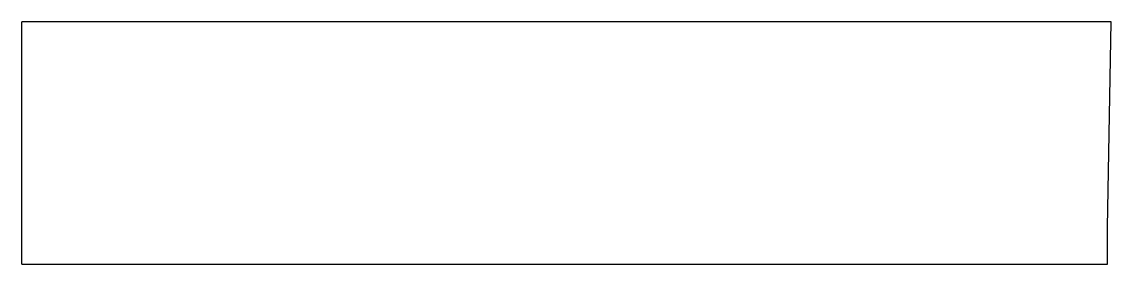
# Model space of a CAD drawing. Header units: inches. Extents: x 2 to 6.62, y 2 to 3.03.
import ezdxf

# ---------------------------------------------------------------- set-up
doc = ezdxf.new("R2010")
doc.units = ezdxf.units.IN
doc.header["$MEASUREMENT"] = 0
doc.layers.get('0').update_dxf_attribs({"linetype": 'CONTINUOUS'})

msp = doc.modelspace()

# ---------------------------------------------------------------- linework, layer by layer
for p, q in [((6.625, 3.0311), (2, 3.0311)), ((2, 2), (2, 3.0311)), ((6.625, 3.0311), (2, 3.0311)), ((6.6093, 2.1562), (6.625, 3.0311)), ((6.6093, 2), (6.6093, 2.1562)), ((2, 2), (6.6093, 2))]:
    msp.add_line(p, q)

doc.saveas('drawing.dxf')
